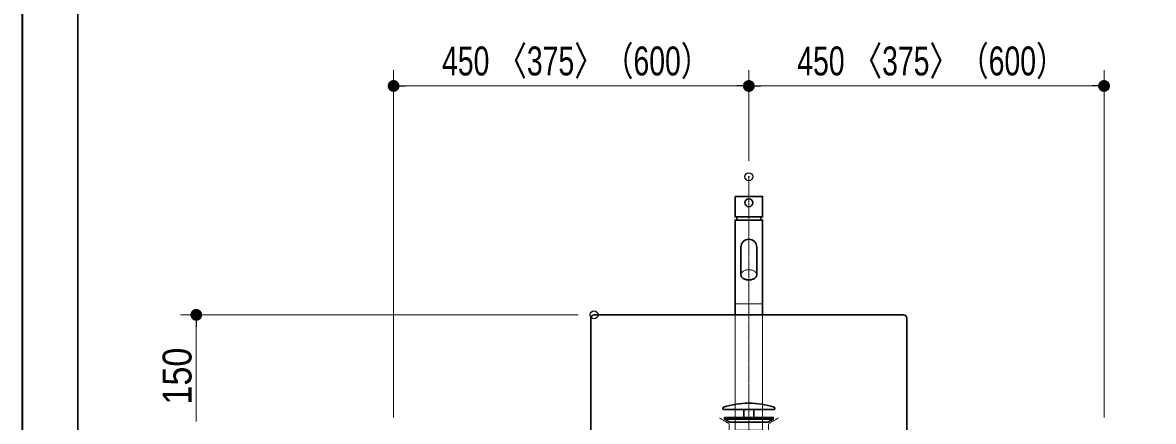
# Model space of a CAD drawing. Units: millimetres, scale not verified. Extents: x -6062 to 6062, y -3045 to 3045.
# Drawn here: x -5788 to -4355, y -1315 to -810 of the extents above; entities that cross this region are included whole.
import ezdxf
from ezdxf.enums import TextEntityAlignment as Align

# ---------------------------------------------------------------- set-up
doc = ezdxf.new("R2010")
doc.units = ezdxf.units.MM
doc.header["$LTSCALE"] = 20
doc.header["$PDMODE"] = 32
doc.header["$PDSIZE"] = 10
doc.linetypes.add('USER1', pattern=[1.11, 0.71, -0.4])
doc.linetypes.add('USER2', pattern=[2.91, 1.76, -0.4, 0.35, -0.4])
for name, color, linetype, lineweight in [('0-0_5ボウル・キャビネット', 7, 'Continuous', 15), ('0-1_4給排水', 7, 'Continuous', 30), ('0-2_2寸法-1', 7, 'Continuous', 15), ('0-3_0', 7, 'Continuous', 25), ('0-5_1図面枠', 7, 'Continuous', 20)]:
    doc.layers.add(name, color=color, linetype=linetype, lineweight=lineweight)
doc.layers.add('0-4_Defpoints', color=7, linetype='Continuous')
doc.styles.add('ＭＳ Ｐゴシック', font='')
doc.styles.get('ＭＳ Ｐゴシック').set_extended_font_data('MS PGothic')

# ---------------------------------------------------------------- blocks, each defined once
blk = doc.blocks.new('グループ-2')
at = {"layer": '0-0_5ボウル・キャビネット', "lineweight": 30}
for p, q in [((-65600, -26600), (-65600, -23680)), ((-65520, -23600), (-57680, -23600))]:
    blk.add_line(p, q, dxfattribs=at)
blk.add_lwpolyline([(-57600, -23680), (-57600, -26600), (-65600, -26600)], dxfattribs=at)
at = {"layer": '0-0_5ボウル・キャビネット', "linetype": 'USER1'}
blk.add_lwpolyline([(-60850, -26211.1), (-61100, -26360), (-61100, -26560), (-62100, -26560), (-62100, -26360), (-62350, -26211.1)], dxfattribs=at)
at = {"layer": '0-0_5ボウル・キャビネット', "lineweight": 30}
for centre, start, end in [((-65520, -23680), 90, 180), ((-57680, -23680), 0, 90)]:
    blk.add_arc(centre, 80, start, end, dxfattribs=at)
blk = doc.blocks.new('グループ-6')
at = {"layer": '0-1_4給排水', "linetype": 'USER2', "lineweight": 15}
blk.add_line((-61600, -41400), (-61600, -20100), dxfattribs=at)
at = {"layer": '0-1_4給排水'}
for p, q in [((-62260, -25965.2), (-62260, -25970)), ((-62230, -26000), (-60970, -26000)), ((-60940, -25970), (-60940, -25965.2))]:
    blk.add_line(p, q, dxfattribs=at)
for points in [[(-61730, -26000), (-61470, -26000), (-61470, -26200), (-61730, -26200)], [(-62220, -26200), (-60980, -26200), (-60980, -26240), (-62220, -26240)], [(-62081.3, -26320), (-62220, -26240), (-60980, -26240), (-61120.2, -26320)]]:
    blk.add_lwpolyline(points, close=True, dxfattribs=at)
for centre, radius, start, end in [((-62230, -25965.2), 30, 107.1832, 180), ((-62230, -25970), 30, 180, 270), ((-61600, -28002.5), 2162.5, 72.8168, 107.1832), ((-60970, -25970), 30, 270, 0), ((-60970, -25965.2), 30, 0, 72.8168)]:
    blk.add_arc(centre, radius, start, end, dxfattribs=at)
blk = doc.blocks.new('グループ-8')
at = {"layer": '0-1_4給排水'}
for p, q in [((-61900, -21120), (-61900, -21200)), ((-61300, -21120), (-61300, -21200))]:
    blk.add_line(p, q, dxfattribs=at)
at = {"layer": '0-1_4給排水', "lineweight": 15}
blk.add_line((-61250, -23320), (-61950, -23320), dxfattribs=at)
at = {"layer": '0-1_4給排水'}
blk.add_lwpolyline([(-61950, -20600), (-61950, -21120), (-61250, -21120), (-61250, -20600)], close=True, dxfattribs=at)
for points in [[(-61250, -23600), (-61250, -21200), (-61950, -21200), (-61950, -23600)], [(-61800, -21885.7), (-61800, -22585.7), (-61799.2, -22597.3), (-61796.7, -22609.1), (-61792.3, -22621.1), (-61786, -22633), (-61777.7, -22644.8), (-61767.4, -22656.1), (-61755.3, -22666.8), (-61741.4, -22676.6), (-61726.1, -22685.5), (-61709.4, -22693.3)], [(-61709.4, -22693.3), (-61691.9, -22699.9), (-61673.6, -22705.3), (-61655, -22709.3), (-61636.4, -22712.1), (-61618, -22713.8), (-61600, -22714.3), (-61582, -22713.8), (-61563.6, -22712.1), (-61545, -22709.3), (-61526.4, -22705.3), (-61508.1, -22699.9), (-61490.6, -22693.3), (-61473.9, -22685.5), (-61458.6, -22676.6), (-61444.7, -22666.8), (-61432.6, -22656.1), (-61422.3, -22644.8), (-61414, -22633), (-61407.7, -22621.1), (-61403.3, -22609.1), (-61400.8, -22597.3), (-61400, -22585.7), (-61400, -21885.7)]]:
    blk.add_lwpolyline(points, dxfattribs=at)
at = {"layer": '0-1_4給排水', "lineweight": 15}
blk.add_lwpolyline([(-61400, -22585.7), (-61400.8, -22574.2), (-61403.3, -22562.3), (-61407.7, -22550.3), (-61414, -22538.4), (-61422.3, -22526.7), (-61432.6, -22515.4), (-61444.7, -22504.7), (-61458.6, -22494.8), (-61473.9, -22485.9), (-61490.6, -22478.1), (-61508.1, -22471.5), (-61526.4, -22466.2), (-61545, -22462.1), (-61563.6, -22459.3), (-61582, -22457.7), (-61600, -22457.2), (-61618, -22457.7), (-61636.4, -22459.3), (-61655, -22462.1), (-61673.6, -22466.2), (-61691.9, -22471.5), (-61709.4, -22478.1), (-61726.1, -22485.9), (-61741.4, -22494.8), (-61755.3, -22504.7), (-61767.4, -22515.4), (-61777.7, -22526.7), (-61786, -22538.4), (-61792.3, -22550.3), (-61796.7, -22562.3), (-61799.2, -22574.2), (-61800, -22585.7)], dxfattribs=at)
at = {"layer": '0-1_4給排水', "linetype": 'USER1', "lineweight": 15}
blk.add_lwpolyline([(-61950, -23600), (-61950, -26520), (-61250, -26520), (-61250, -23600)], dxfattribs=at)
at = {"layer": '0-1_4給排水'}
blk.add_circle((-61600, -20760), 100, dxfattribs=at)
for start, end in [(90, 180), (0, 90)]:
    blk.add_arc((-61600, -21885.7), 200, start, end, dxfattribs=at)
blk = doc.blocks.new('グループ-12')
at = {"layer": '0-5_1図面枠', "lineweight": 35}
blk.add_lwpolyline([(-80000, 55400), (80000, 55400), (80000, -55400), (-80000, -55400)], close=True, dxfattribs=at)
blk = doc.blocks.new('図面枠')
at = {"layer": '0-5_1図面枠'}
blk.add_blockref('グループ-12', (0, 0), dxfattribs=at)
blk = doc.blocks.new('_Dot')
at = {"layer": '0-3_0'}
blk.add_line((-10, 0), (-20, 0), dxfattribs=at)
for points in [[(0, 0), (-10, 0), (-9.92, 1.25)], [(0, 0), (-9.92, -1.25), (-10, 0)], [(0, 0), (-9.92, 1.25), (-9.69, 2.49)], [(0, 0), (-9.69, -2.49), (-9.92, -1.25)], [(0, 0), (-9.69, 2.49), (-9.3, 3.68)], [(0, 0), (-9.3, -3.68), (-9.69, -2.49)], [(0, 0), (-9.3, 3.68), (-8.76, 4.82)], [(0, 0), (-8.76, -4.82), (-9.3, -3.68)], [(0, 0), (-8.76, 4.82), (-8.09, 5.88)], [(0, 0), (-8.09, -5.88), (-8.76, -4.82)], [(0, 0), (-8.09, 5.88), (-7.29, 6.85)], [(0, 0), (-7.29, -6.85), (-8.09, -5.88)], [(0, 0), (-7.29, 6.85), (-6.37, 7.71)], [(0, 0), (-6.37, -7.71), (-7.29, -6.85)], [(0, 0), (-6.37, 7.71), (-5.36, 8.44)], [(0, 0), (-5.36, -8.44), (-6.37, -7.71)], [(0, 0), (-5.36, 8.44), (-4.26, 9.05)], [(0, 0), (-4.26, -9.05), (-5.36, -8.44)], [(0, 0), (-4.26, 9.05), (-3.09, 9.51)], [(0, 0), (-3.09, -9.51), (-4.26, -9.05)], [(0, 0), (-3.09, 9.51), (-1.87, 9.82)], [(0, 0), (-1.87, -9.82), (-3.09, -9.51)], [(0, 0), (-1.87, 9.82), (-0.63, 9.98)], [(0, 0), (-0.63, -9.98), (-1.87, -9.82)], [(0, 0), (-0.63, 9.98), (0.63, 9.98)], [(0, 0), (0.63, -9.98), (-0.63, -9.98)], [(0, 0), (0.63, 9.98), (1.87, 9.82)], [(0, 0), (1.87, 9.82), (3.09, 9.51)], [(0, 0), (3.09, 9.51), (4.26, 9.05)], [(0, 0), (4.26, 9.05), (5.36, 8.44)], [(0, 0), (5.36, 8.44), (6.37, 7.71)], [(0, 0), (6.37, 7.71), (7.29, 6.85)], [(0, 0), (7.29, 6.85), (8.09, 5.88)], [(0, 0), (8.09, 5.88), (8.76, 4.82)], [(0, 0), (8.76, 4.82), (9.3, 3.68)], [(0, 0), (9.3, 3.68), (9.69, 2.49)], [(0, 0), (9.69, 2.49), (9.92, 1.25)], [(0, 0), (9.92, 1.25), (10, 0)], [(0, 0), (1.87, -9.82), (0.63, -9.98)], [(0, 0), (3.09, -9.51), (1.87, -9.82)], [(0, 0), (4.26, -9.05), (3.09, -9.51)], [(0, 0), (5.36, -8.44), (4.26, -9.05)], [(0, 0), (6.37, -7.71), (5.36, -8.44)], [(0, 0), (7.29, -6.85), (6.37, -7.71)], [(0, 0), (8.09, -5.88), (7.29, -6.85)], [(0, 0), (8.76, -4.82), (8.09, -5.88)], [(0, 0), (9.3, -3.68), (8.76, -4.82)], [(0, 0), (9.69, -2.49), (9.3, -3.68)], [(0, 0), (9.92, -1.25), (9.69, -2.49)], [(0, 0), (10, 0), (9.92, -1.25)]]:
    blk.add_solid(points, dxfattribs=at)

msp = doc.modelspace()

# ---------------------------------------------------------------- linework, layer by layer
at = {"layer": '0-2_2寸法-1'}
for p, q in [((-5317.5, -1310), (-5317.5, -870)), ((-4867.5, -985), (-4867.5, -870)), ((-4867.5, -985), (-4867.5, -870)), ((-4417.5, -1310), (-4417.5, -870)), ((-5302.49, -890), (-4882.51, -890)), ((-4432.51, -890), (-4852.49, -890)), ((-5083.5, -1180), (-5587.5, -1180)), ((-5567.5, -1195.01), (-5567.5, -1314.99))]:
    msp.add_line(p, q, dxfattribs=at)
at = {"layer": '0-4_Defpoints'}
for p in [(-4867.5, -890), (-4867.5, -1005), (-5063.5, -1180)]:
    msp.add_point(p, dxfattribs=at)
at = {"layer": '0-5_1図面枠', "lineweight": 30}
msp.add_line((-5717.5, 1750), (-5717.5, -2420), dxfattribs=at)

# ---------------------------------------------------------------- block references
at = {"layer": '0-0_5ボウル・キャビネット', "xscale": 0.05, "yscale": 0.05}
msp.add_blockref('グループ-2', (-1787.5, 0), dxfattribs=at)
at = {"layer": '0-1_4給排水', "xscale": 0.05, "yscale": 0.05}
for name in ['グループ-6', 'グループ-8']:
    msp.add_blockref(name, (-1787.5, 0), dxfattribs=at)
at = {"layer": '0-2_2寸法-1', "xscale": 0.7503418, "yscale": 0.7503418}
for p, rotation in [((-5317.5, -890), 180), ((-4867.5, -890), 180), ((-5567.5, -1180), 90)]:
    msp.add_blockref('_Dot', p, dxfattribs=dict(at, rotation=rotation))
for p in [(-4867.5, -890), (-4417.5, -890)]:
    msp.add_blockref('_Dot', p, dxfattribs=at)
at = {"layer": '0-5_1図面枠', "xscale": 0.05, "yscale": 0.05}
msp.add_blockref('図面枠', (-1787.5, 0), dxfattribs=at)

# ---------------------------------------------------------------- texts
at = {"layer": '0-2_2寸法-1', "style": 'ＭＳ Ｐゴシック', "width": 0.75}
for p in [(-5256.19, -887.65), (-4806.19, -887.65)]:
    msp.add_text('450 〈375〉（600）', height=36.66, dxfattribs=at).set_placement(p, align=Align.BOTTOM_LEFT)
at = {"layer": '0-2_2寸法-1', "style": 'ＭＳ Ｐゴシック', "width": 0.9}
msp.add_text('150', height=36.66, rotation=90, dxfattribs=at).set_placement((-5562.54, -1293.61), align=Align.BOTTOM_LEFT)

doc.saveas('drawing.dxf')
